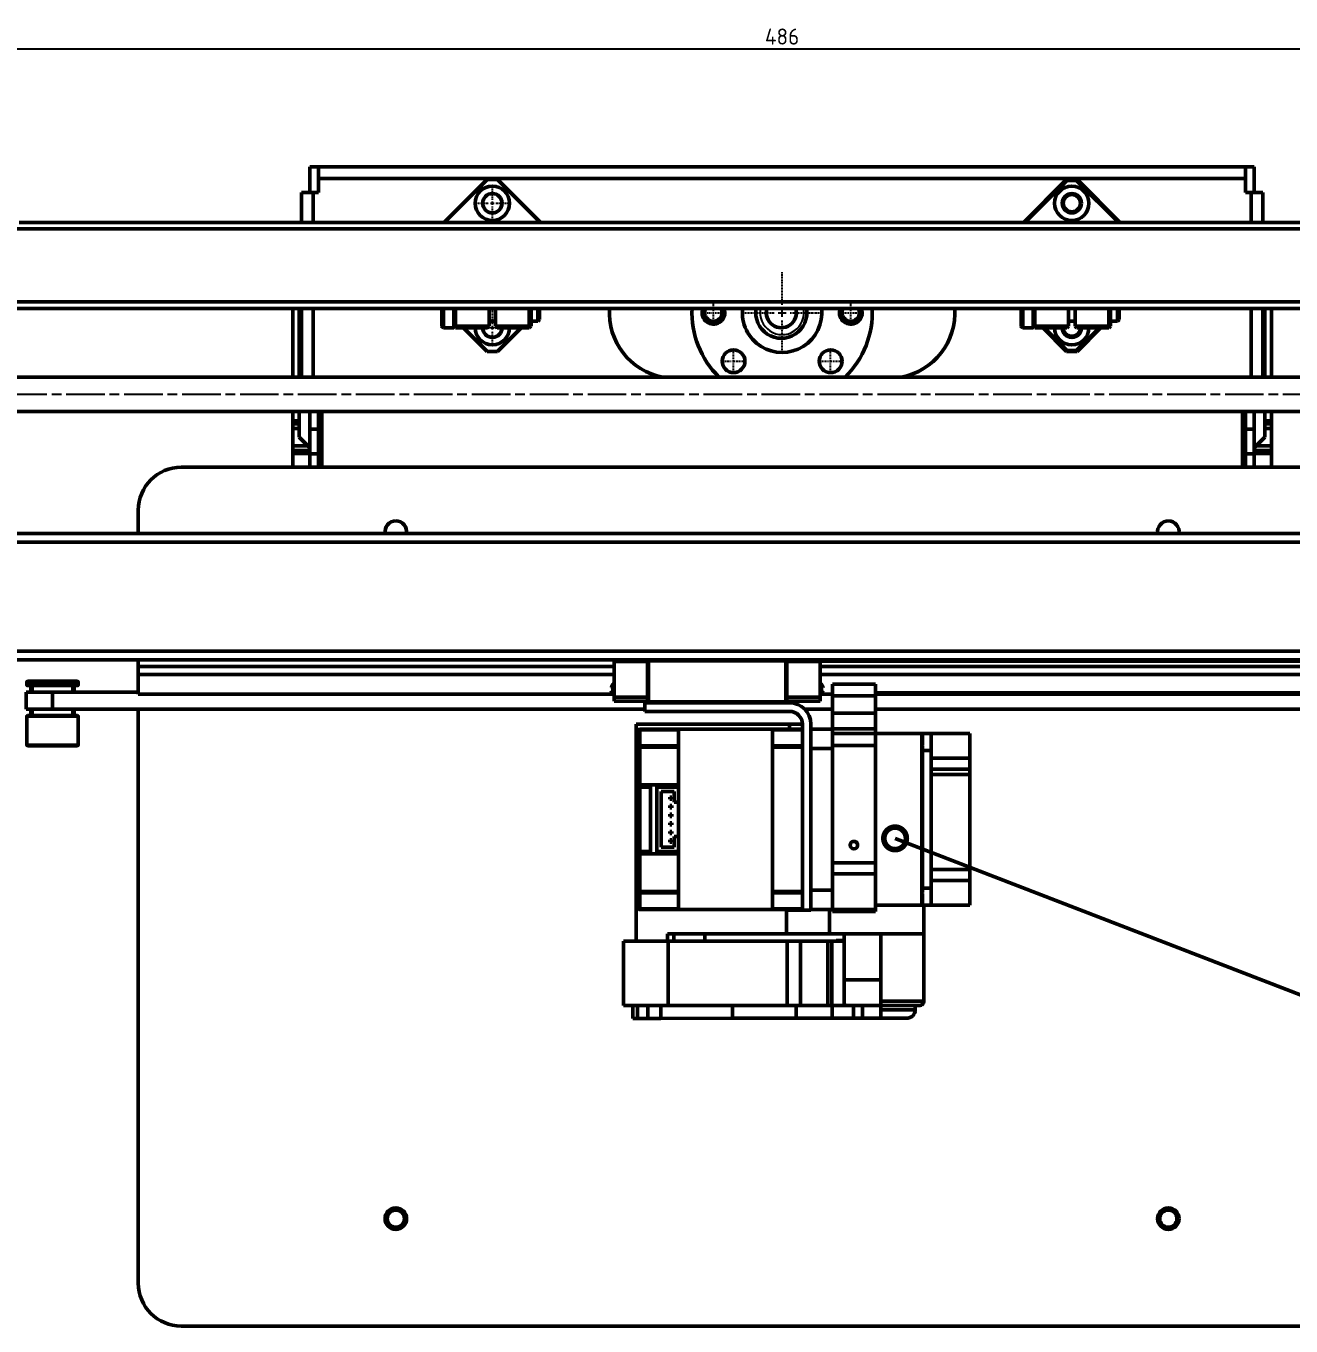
# Model space of a CAD drawing. Header units: millimetres. Extents: x -1615 to 4166, y 5 to 3174.
# Drawn here: x 243.6 to 440.1, y 1787.9 to 1989.8 of the extents above; entities that cross this region are included whole.
import ezdxf
from ezdxf import colors
from ezdxf.entities.mleader import LeaderData, LeaderLine
from ezdxf.math import Vec2, Vec3

# ---------------------------------------------------------------- set-up
doc = ezdxf.new("R2010")
doc.units = ezdxf.units.MM
doc.header["$LTSCALE"] = 0.25
doc.header["$PDSIZE"] = -1
for name, pattern in [('ACAD_ISO08W100', [36, 24, -3, 6, -3]), ('AM_ISO08W050', [18, 12, -1.5, 3, -1.5]), ('CENTER2', [1.125, 0.75, -0.125, 0.125, -0.125])]:
    doc.linetypes.add(name, pattern=pattern)
doc.layers.get('0').update_dxf_attribs({"lineweight": 50})
for name, color, linetype, lineweight in [('AM_7', 4, 'AM_ISO08W050', 25), ('duong tam', 2, 'ACAD_ISO08W100', 25), ('kich thuoc', 1, 'Continuous', 25), ('Net dam', 7, 'Continuous', 50), ('net manh', 3, 'Continuous', 25)]:
    doc.layers.add(name, color=color, linetype=linetype, lineweight=lineweight)
doc.styles.get("Standard").update_dxf_attribs({"font": ''})
doc.styles.add('tieng viet', font='')
doc.styles.get('Standard').set_extended_font_data('TCVN 7284')
doc.styles.get('tieng viet').set_extended_font_data('TCVN 7284')
doc.dimstyles.new('Ratio 1.5', dxfattribs={"dimtxt": 2.5, "dimasz": 2.5, "dimexe": 2, "dimexo": 0, "dimtad": 1, "dimtoh": 1, "dimdec": 1, "dimlfac": 1.5, "dimzin": 9, "dimtxsty": 'Standard', "dimcen": 2.5, "dimazin": 0, "dimtfac": 1, "dimtdec": 1, "dimtmove": 0, "dimatfit": 3, "dimfxl": 1, "dimtzin": 1, "dimarcsym": 0})

# ---------------------------------------------------------------- blocks, each defined once
blk = doc.blocks.new('_DotSmall')
at = {"color": 0, "linetype": 'ByBlock', "const_width": 0.5}
blk.add_lwpolyline([(-0.0625, 0, 1), (0.0625, 0, 1)], format="xyb", close=True, dxfattribs=at)
blk = doc.blocks.new('*D1165')
at = {"layer": 'Defpoints', "color": 0, "transparency": 16777216}
for p in [(523.06, 1986.23), (199.06, 1942.39), (523.06, 1942.39)]:
    blk.add_point(p, dxfattribs=at)
at = {"layer": 'kich thuoc', "color": 0, "lineweight": -2, "transparency": 16777216}
for p, q in [((199.06, 1942.39), (199.06, 1988.23)), ((523.06, 1942.39), (523.06, 1988.23)), ((201.56, 1986.23), (520.56, 1986.23))]:
    blk.add_line(p, q, dxfattribs=at)
at = {"layer": 'kich thuoc', "color": 0, "transparency": 16777216}
for points in [[(201.56, 1986.65), (201.56, 1985.82), (199.06, 1986.23)], [(520.56, 1986.65), (520.56, 1985.82), (523.06, 1986.23)]]:
    blk.add_solid(points, dxfattribs=at)
at = {"layer": 'kich thuoc', "color": 0, "transparency": 16777216, "insert": (361.06, 1988.11), "char_height": 2.5, "attachment_point": 5}
blk.add_mtext('486', dxfattribs=at)
blk = doc.blocks.new('*U1215')
at = {"layer": 'AM_7', "color": 0, "linetype": 'CENTER2', "transparency": 16777216}
for p, q in [((0, 1.23), (0, 6.29)), ((-6.29, 0), (-1.23, 0)), ((1.23, 0), (6.29, 0)), ((0, -6.29), (0, -1.23))]:
    blk.add_line(p, q, dxfattribs=at)
at = {"layer": 'AM_7', "color": 0, "linetype": 'Continuous', "transparency": 16777216}
for p, q in [((-0.62, 0), (0.62, 0)), ((0, -0.62), (0, 0.62))]:
    blk.add_line(p, q, dxfattribs=at)
blk = doc.blocks.new('*U1216')
at = {"layer": 'AM_7', "color": 0, "linetype": 'CENTER2', "transparency": 16777216}
for p, q in [((-1.89, 0), (-0.35, 0)), ((0, 0.35), (0, 1.89)), ((0.35, 0), (1.89, 0)), ((0, -1.89), (0, -0.35))]:
    blk.add_line(p, q, dxfattribs=at)
at = {"layer": 'AM_7', "color": 0, "linetype": 'Continuous', "transparency": 16777216}
for p, q in [((-0.18, 0), (0.18, 0)), ((0, -0.18), (0, 0.18))]:
    blk.add_line(p, q, dxfattribs=at)
blk = doc.blocks.new('*U1217')
at = {"layer": 'AM_7', "color": 0, "linetype": 'CENTER2', "transparency": 16777216}
for p, q in [((-1.89, 0), (-0.35, 0)), ((0, 0.35), (0, 1.89)), ((0.35, 0), (1.89, 0)), ((0, -1.89), (0, -0.35))]:
    blk.add_line(p, q, dxfattribs=at)
at = {"layer": 'AM_7', "color": 0, "linetype": 'Continuous', "transparency": 16777216}
for p, q in [((-0.18, 0), (0.18, 0)), ((0, -0.18), (0, 0.18))]:
    blk.add_line(p, q, dxfattribs=at)
blk = doc.blocks.new('*U1218')
at = {"layer": 'AM_7', "color": 0, "linetype": 'CENTER2', "transparency": 16777216}
for p, q in [((0, 0.53), (0, 2.79)), ((-2.79, 0), (-0.53, 0)), ((0.53, 0), (2.79, 0)), ((0, -2.79), (0, -0.53))]:
    blk.add_line(p, q, dxfattribs=at)
at = {"layer": 'AM_7', "color": 0, "linetype": 'Continuous', "transparency": 16777216}
for p, q in [((-0.27, 0), (0.27, 0)), ((0, -0.27), (0, 0.27))]:
    blk.add_line(p, q, dxfattribs=at)
blk = doc.blocks.new('*U1219')
at = {"layer": 'AM_7', "color": 0, "linetype": 'CENTER2', "transparency": 16777216}
for p, q in [((0, 0.53), (0, 2.79)), ((-2.79, 0), (-0.53, 0)), ((0.53, 0), (2.79, 0)), ((0, -2.79), (0, -0.53))]:
    blk.add_line(p, q, dxfattribs=at)
at = {"layer": 'AM_7', "color": 0, "linetype": 'Continuous', "transparency": 16777216}
for p, q in [((-0.27, 0), (0.27, 0)), ((0, -0.27), (0, 0.27))]:
    blk.add_line(p, q, dxfattribs=at)
blk = doc.blocks.new('*U1228')
at = {"layer": 'AM_7', "color": 0, "linetype": 'CENTER2', "transparency": 16777216}
for p, q in [((-1.45, 0), (-0.27, 0)), ((0, 0.27), (0, 1.45)), ((0.27, 0), (1.45, 0)), ((0, -1.45), (0, -0.27))]:
    blk.add_line(p, q, dxfattribs=at)
at = {"layer": 'AM_7', "color": 0, "linetype": 'Continuous', "transparency": 16777216}
for p, q in [((-0.13, 0), (0.13, 0)), ((0, -0.13), (0, 0.13))]:
    blk.add_line(p, q, dxfattribs=at)
blk = doc.blocks.new('*U1229')
at = {"layer": 'AM_7', "color": 0, "linetype": 'CENTER2', "transparency": 16777216}
for p, q in [((-1.45, 0), (-0.27, 0)), ((0, 0.27), (0, 1.45)), ((0.27, 0), (1.45, 0)), ((0, -1.45), (0, -0.27))]:
    blk.add_line(p, q, dxfattribs=at)
at = {"layer": 'AM_7', "color": 0, "linetype": 'Continuous', "transparency": 16777216}
for p, q in [((-0.13, 0), (0.13, 0)), ((0, -0.13), (0, 0.13))]:
    blk.add_line(p, q, dxfattribs=at)

msp = doc.modelspace()

# ---------------------------------------------------------------- linework, layer by layer
msp.add_arc((360.938, 1945.234), 3.969, 170.33027, 9.66973)
at = {"layer": 'duong tam'}
msp.add_line((195.858, 1932.568), (526.358, 1932.568), dxfattribs=at)
at = {"layer": 'Net dam'}
for p, q in [((287.725, 1963.901), (287.725, 1967.901)), ((287.725, 1967.901), (289.058, 1967.901)), ((289.058, 1966.077), (289.058, 1967.901)), ((433.058, 1967.901), (289.058, 1967.901)), ((289.058, 1963.901), (289.058, 1966.077)), ((433.058, 1966.077), (289.058, 1966.077)), ((434.391, 1967.901), (433.058, 1967.901)), ((433.058, 1967.901), (433.058, 1966.077)), ((433.058, 1966.077), (433.058, 1963.901)), ((434.391, 1967.901), (434.391, 1963.901)), ((308.583, 1959.234), (315.249, 1965.901)), ((315.249, 1965.901), (316.867, 1965.901)), ((316.867, 1965.901), (323.534, 1959.234)), ((398.583, 1959.234), (405.249, 1965.901)), ((405.305, 1965.768), (398.771, 1959.234)), ((405.249, 1965.901), (405.305, 1965.768)), ((405.249, 1965.901), (406.867, 1965.901)), ((406.812, 1965.768), (405.305, 1965.768)), ((406.812, 1965.768), (406.867, 1965.901)), ((413.345, 1959.234), (406.812, 1965.768)), ((406.867, 1965.901), (413.534, 1959.234)), ((286.391, 1963.901), (286.391, 1959.234)), ((286.391, 1963.901), (288.216, 1963.901)), ((288.216, 1963.901), (289.058, 1963.901)), ((288.216, 1963.901), (288.216, 1959.234)), ((433.058, 1963.901), (433.9, 1963.901)), ((433.9, 1963.901), (435.725, 1963.901)), ((433.9, 1959.234), (433.9, 1963.901)), ((435.725, 1959.234), (435.725, 1963.901)), ((209.058, 1958.234), (513.058, 1958.234)), ((242.561, 1959.234), (479.555, 1959.234)), ((223.211, 1946.901), (513.058, 1946.901)), ((225.233, 1945.901), (499.725, 1945.901)), ((285.058, 1935.234), (285.058, 1945.901)), ((286.058, 1935.234), (286.058, 1945.901)), ((286.391, 1945.901), (286.391, 1935.234)), ((288.216, 1945.901), (288.216, 1935.234)), ((308.191, 1943.168), (308.191, 1945.901)), ((308.458, 1945.901), (308.458, 1942.901)), ((310.058, 1945.388), (310.058, 1945.901)), ((310.325, 1945.901), (310.325, 1945.234)), ((315.558, 1943.168), (315.558, 1945.901)), ((316.558, 1945.901), (316.558, 1943.168)), ((321.791, 1943.168), (321.791, 1945.901)), ((322.058, 1945.901), (322.058, 1943.168)), ((323.131, 1943.901), (323.131, 1945.901)), ((323.534, 1945.901), (323.391, 1945.759)), ((323.391, 1945.901), (323.391, 1944.161)), ((398.191, 1943.168), (398.191, 1945.901)), ((398.458, 1945.901), (398.458, 1942.901)), ((400.058, 1945.388), (400.058, 1945.901)), ((400.325, 1945.901), (400.325, 1945.234)), ((405.558, 1943.168), (405.558, 1945.901)), ((406.558, 1945.901), (406.558, 1943.168)), ((411.791, 1943.168), (411.791, 1945.901)), ((412.058, 1945.901), (412.058, 1943.168)), ((413.131, 1943.901), (413.131, 1945.901)), ((413.534, 1945.901), (413.391, 1945.759)), ((413.391, 1945.901), (413.391, 1944.161)), ((433.9, 1935.234), (433.9, 1945.901)), ((435.725, 1935.234), (435.725, 1945.901)), ((436.058, 1945.901), (436.058, 1935.234)), ((437.058, 1935.234), (437.058, 1945.901)), ((310.058, 1945.388), (310.058, 1945.081)), ((310.058, 1943.168), (310.058, 1945.081)), ((310.325, 1945.234), (310.325, 1943.168)), ((315.558, 1943.901), (316.558, 1943.901)), ((322.058, 1943.901), (323.131, 1943.901)), ((323.131, 1943.901), (323.391, 1944.161)), ((400.058, 1945.388), (400.058, 1945.081)), ((400.058, 1943.168), (400.058, 1945.081)), ((400.325, 1945.234), (400.325, 1943.168)), ((405.558, 1943.901), (406.558, 1943.901)), ((412.058, 1943.901), (413.131, 1943.901)), ((413.131, 1943.901), (413.391, 1944.161)), ((308.458, 1942.901), (310.058, 1942.901)), ((310.058, 1943.168), (310.058, 1942.901)), ((310.058, 1943.168), (310.325, 1942.901)), ((310.325, 1943.168), (315.558, 1943.168)), ((310.325, 1942.901), (310.325, 1943.168)), ((315.291, 1942.901), (310.325, 1942.901)), ((315.249, 1939.234), (311.583, 1942.901)), ((315.291, 1942.901), (315.558, 1943.168)), ((316.558, 1943.168), (321.791, 1943.168)), ((316.558, 1943.168), (316.825, 1942.901)), ((321.791, 1942.901), (316.825, 1942.901)), ((320.534, 1942.901), (316.867, 1939.234)), ((321.791, 1943.168), (321.791, 1942.901)), ((321.791, 1943.168), (322.058, 1943.168)), ((321.791, 1942.901), (322.058, 1943.168)), ((398.458, 1942.901), (400.058, 1942.901)), ((400.058, 1943.168), (400.058, 1942.901)), ((400.058, 1943.168), (400.325, 1942.901)), ((400.325, 1943.168), (405.558, 1943.168)), ((400.325, 1942.901), (400.325, 1943.168)), ((405.291, 1942.901), (400.325, 1942.901)), ((405.249, 1939.234), (401.583, 1942.901)), ((401.771, 1942.901), (405.305, 1939.368)), ((405.291, 1942.901), (405.558, 1943.168)), ((406.558, 1943.168), (411.791, 1943.168)), ((406.558, 1943.168), (406.825, 1942.901)), ((406.812, 1939.368), (410.345, 1942.901)), ((411.791, 1942.901), (406.825, 1942.901)), ((410.534, 1942.901), (406.867, 1939.234)), ((411.791, 1943.168), (412.058, 1943.168)), ((411.791, 1942.901), (412.058, 1943.168)), ((411.791, 1943.168), (411.791, 1942.901)), ((316.867, 1939.234), (315.249, 1939.234)), ((405.249, 1939.234), (405.305, 1939.368)), ((406.867, 1939.234), (405.249, 1939.234)), ((405.305, 1939.368), (406.812, 1939.368)), ((406.812, 1939.368), (406.867, 1939.234)), ((481.058, 1935.234), (230.478, 1935.234)), ((230.224, 1929.901), (481.058, 1929.901)), ((285.058, 1921.234), (285.058, 1929.901)), ((286.058, 1925.901), (286.058, 1929.901)), ((287.725, 1927.167), (287.725, 1929.901)), ((289.058, 1927.167), (289.058, 1929.901)), ((289.549, 1921.234), (289.549, 1929.901)), ((432.567, 1929.901), (432.567, 1921.234)), ((433.058, 1929.901), (433.058, 1927.167)), ((434.391, 1927.167), (434.391, 1929.901)), ((436.058, 1929.901), (436.058, 1925.901)), ((437.058, 1921.234), (437.058, 1929.901)), ((285.058, 1928.434), (286.058, 1928.434)), ((285.058, 1928.301), (286.058, 1928.301)), ((285.058, 1928.101), (286.058, 1928.101)), ((285.058, 1927.968), (286.058, 1927.968)), ((436.058, 1928.434), (437.058, 1928.434)), ((436.058, 1928.301), (437.058, 1928.301)), ((436.058, 1928.168), (437.058, 1928.168)), ((436.058, 1928.101), (437.058, 1928.101)), ((436.058, 1927.968), (437.058, 1927.968)), ((285.058, 1927.242), (286.058, 1927.242)), ((286.058, 1925.901), (287.725, 1924.234)), ((287.725, 1927.167), (289.058, 1927.167)), ((287.725, 1923.302), (287.725, 1927.167)), ((289.058, 1923.302), (289.058, 1927.167)), ((433.058, 1927.167), (434.391, 1927.167)), ((433.058, 1927.167), (433.058, 1923.302)), ((434.391, 1923.302), (434.391, 1927.167)), ((434.391, 1924.234), (436.058, 1925.901)), ((436.058, 1927.242), (437.058, 1927.242)), ((285.058, 1924.561), (287.399, 1924.561)), ((285.058, 1923.835), (287.725, 1923.835)), ((285.058, 1923.701), (287.725, 1923.701)), ((434.391, 1923.835), (437.058, 1923.835)), ((434.391, 1923.701), (437.058, 1923.701)), ((434.391, 1923.634), (437.058, 1923.634)), ((434.717, 1924.561), (437.058, 1924.561)), ((285.058, 1923.501), (287.725, 1923.501)), ((285.058, 1923.368), (287.725, 1923.368)), ((287.725, 1923.302), (289.058, 1923.302)), ((287.725, 1923.302), (287.725, 1921.234)), ((289.058, 1923.302), (289.058, 1921.234)), ((433.058, 1923.302), (434.391, 1923.302)), ((433.058, 1921.234), (433.058, 1923.302)), ((434.391, 1923.501), (437.058, 1923.501)), ((434.391, 1923.368), (437.058, 1923.368)), ((434.391, 1923.302), (434.391, 1921.234)), ((267.725, 1921.234), (454.391, 1921.234)), ((261.058, 1910.934), (261.058, 1914.568)), ((228.122, 1910.934), (494.058, 1910.934)), ((228.122, 1909.601), (494.058, 1909.601)), ((227.725, 1892.67), (494.391, 1892.67)), ((227.725, 1891.336), (334.971, 1891.336)), ((261.058, 1891.136), (261.058, 1891.336)), ((334.971, 1891.336), (340.171, 1891.336)), ((334.971, 1891.07), (334.971, 1891.336)), ((340.304, 1891.336), (340.171, 1891.203)), ((340.171, 1891.336), (340.171, 1891.203)), ((340.171, 1891.336), (340.304, 1891.336)), ((340.304, 1891.203), (340.304, 1891.336)), ((340.304, 1891.336), (361.637, 1891.336)), ((361.637, 1891.336), (361.637, 1891.203)), ((361.771, 1891.203), (361.637, 1891.336)), ((361.637, 1891.336), (361.771, 1891.336)), ((361.771, 1891.203), (361.771, 1891.336)), ((361.771, 1891.336), (366.971, 1891.336)), ((366.971, 1891.336), (366.971, 1891.07)), ((366.971, 1891.336), (494.391, 1891.336)), ((261.058, 1890.304), (261.058, 1891.136)), ((261.058, 1890.304), (334.971, 1890.304)), ((261.058, 1889.868), (261.058, 1890.304)), ((261.058, 1889.471), (261.058, 1889.868)), ((261.058, 1889.036), (261.058, 1889.471)), ((334.971, 1891.07), (334.971, 1885.557)), ((340.171, 1891.07), (334.971, 1891.07)), ((340.304, 1891.203), (340.171, 1891.203)), ((340.171, 1891.203), (340.171, 1891.07)), ((340.171, 1885.557), (340.171, 1891.07)), ((361.637, 1891.203), (340.304, 1891.203)), ((340.304, 1884.803), (340.304, 1891.203)), ((361.637, 1891.203), (361.637, 1884.803)), ((361.771, 1891.203), (361.637, 1891.203)), ((361.771, 1891.07), (361.771, 1891.203)), ((366.971, 1891.07), (361.771, 1891.07)), ((361.771, 1891.07), (361.771, 1885.557)), ((461.058, 1891.136), (366.971, 1891.136)), ((366.971, 1885.557), (366.971, 1891.07)), ((366.971, 1890.304), (461.058, 1890.304)), ((243.725, 1887.903), (243.725, 1887.436)), ((251.402, 1887.903), (243.725, 1887.903)), ((243.725, 1887.436), (251.402, 1887.436)), ((243.825, 1888.003), (251.31, 1888.003)), ((251.31, 1887.336), (243.825, 1887.336)), ((244.359, 1887.336), (244.359, 1886.336)), ((244.36, 1887.336), (244.36, 1886.336)), ((244.558, 1887.336), (244.558, 1886.336)), ((250.87, 1887.336), (250.87, 1886.336)), ((251.091, 1886.336), (251.091, 1887.336)), ((251.31, 1888.003), (251.625, 1888.003)), ((251.625, 1887.336), (251.31, 1887.336)), ((251.725, 1887.903), (251.402, 1887.903)), ((251.402, 1887.436), (251.725, 1887.436)), ((251.725, 1887.436), (251.725, 1887.903)), ((261.058, 1886.203), (261.058, 1889.036)), ((261.058, 1889.036), (334.971, 1889.036)), ((334.736, 1887.52), (334.762, 1887.52)), ((366.971, 1889.036), (461.058, 1889.036)), ((367.18, 1887.52), (367.205, 1887.52)), ((375.543, 1887.57), (368.876, 1887.57)), ((368.876, 1887.57), (368.876, 1885.73)), ((375.543, 1885.73), (375.543, 1887.57)), ((243.663, 1886.336), (243.663, 1883.67)), ((243.663, 1886.336), (247.725, 1886.336)), ((247.725, 1886.336), (247.725, 1883.67)), ((247.725, 1886.336), (261.058, 1886.336)), ((261.058, 1886.003), (261.058, 1886.203)), ((334.816, 1886.003), (261.058, 1886.003)), ((334.509, 1887.006), (334.762, 1887.006)), ((334.762, 1886.6), (334.509, 1886.6)), ((334.762, 1886.086), (334.736, 1886.086)), ((334.971, 1885.557), (340.171, 1885.557)), ((334.971, 1885.557), (334.971, 1884.936)), ((340.171, 1885.423), (340.171, 1885.557)), ((340.171, 1885.423), (340.171, 1884.803)), ((361.771, 1885.557), (366.971, 1885.557)), ((361.771, 1885.557), (361.771, 1885.423)), ((361.771, 1884.803), (361.771, 1885.423)), ((366.971, 1884.936), (366.971, 1885.557)), ((368.876, 1886.003), (367.126, 1886.003)), ((367.18, 1887.006), (367.433, 1887.006)), ((367.433, 1886.6), (367.18, 1886.6)), ((367.205, 1886.086), (367.18, 1886.086)), ((368.876, 1885.73), (368.876, 1883.068)), ((368.876, 1885.73), (375.543, 1885.73)), ((375.543, 1886.203), (461.058, 1886.203)), ((461.058, 1886.003), (375.543, 1886.003)), ((375.543, 1885.73), (375.543, 1883.068)), ((243.663, 1883.67), (247.725, 1883.67)), ((244.359, 1883.67), (244.359, 1882.67)), ((244.558, 1883.67), (244.558, 1882.67)), ((247.725, 1883.67), (339.732, 1883.67)), ((250.87, 1883.67), (250.87, 1882.67)), ((251.091, 1882.67), (251.091, 1883.67)), ((261.058, 1794.568), (261.058, 1883.67)), ((340.171, 1884.936), (334.971, 1884.936)), ((339.732, 1883.336), (339.732, 1884.67)), ((339.732, 1884.67), (362.21, 1884.67)), ((339.732, 1883.336), (362.21, 1883.336)), ((340.171, 1884.803), (340.237, 1884.736)), ((340.237, 1884.736), (340.304, 1884.803)), ((340.304, 1884.67), (340.237, 1884.736)), ((340.304, 1884.803), (361.637, 1884.803)), ((361.637, 1884.803), (361.704, 1884.736)), ((361.704, 1884.736), (361.637, 1884.67)), ((361.771, 1884.803), (361.704, 1884.736)), ((366.971, 1884.936), (361.771, 1884.936)), ((364.59, 1883.67), (368.876, 1883.67)), ((375.543, 1883.67), (477.058, 1883.67)), ((243.725, 1882.57), (243.725, 1878.103)), ((251.725, 1882.57), (243.725, 1882.57)), ((243.825, 1882.67), (251.625, 1882.67)), ((251.725, 1878.103), (251.725, 1882.57)), ((338.399, 1881.336), (338.399, 1847.672)), ((362.21, 1881.336), (338.399, 1881.336)), ((362.21, 1881.336), (364.159, 1881.336)), ((362.21, 1880.57), (362.21, 1881.336)), ((364.21, 1881.336), (364.21, 1852.47)), ((365.543, 1881.336), (365.543, 1852.47)), ((368.876, 1883.068), (368.876, 1880.633)), ((368.876, 1883.068), (375.543, 1883.068)), ((375.543, 1883.068), (375.543, 1880.633)), ((338.61, 1877.765), (338.61, 1880.236)), ((338.943, 1880.472), (338.943, 1880.57)), ((338.943, 1880.57), (344.943, 1880.57)), ((338.943, 1878.001), (338.943, 1880.472)), ((344.943, 1880.472), (338.943, 1880.472)), ((344.943, 1880.57), (344.943, 1852.57)), ((344.943, 1880.57), (359.543, 1880.57)), ((359.543, 1880.57), (364.21, 1880.57)), ((359.543, 1880.57), (359.543, 1852.57)), ((364.21, 1880.472), (359.543, 1880.472)), ((368.876, 1880.57), (365.543, 1880.57)), ((368.876, 1880.633), (368.876, 1880.57)), ((368.876, 1880.633), (375.543, 1880.633)), ((368.876, 1880.57), (368.876, 1877.57)), ((375.543, 1879.899), (368.876, 1879.899)), ((375.543, 1880.633), (375.543, 1879.903)), ((375.543, 1858.389), (375.543, 1879.903)), ((382.743, 1879.903), (375.543, 1879.903)), ((382.743, 1879.903), (382.743, 1853.236)), ((382.876, 1879.903), (382.743, 1879.903)), ((382.876, 1879.903), (384.205, 1879.903)), ((382.876, 1878.07), (382.876, 1879.903)), ((390.205, 1879.903), (384.205, 1879.903)), ((384.205, 1877.236), (384.205, 1879.903)), ((390.205, 1876.055), (390.205, 1879.903)), ((243.725, 1878.103), (251.725, 1878.103)), ((251.625, 1878.003), (243.825, 1878.003)), ((338.943, 1877.765), (338.61, 1877.765)), ((338.61, 1871.57), (338.61, 1877.765)), ((338.943, 1877.893), (338.943, 1878.001)), ((338.943, 1878.001), (344.943, 1878.001)), ((338.943, 1877.765), (338.943, 1877.893)), ((338.943, 1877.765), (344.943, 1877.765)), ((338.943, 1871.903), (338.943, 1877.765)), ((359.543, 1878.001), (364.21, 1878.001)), ((359.543, 1877.765), (364.21, 1877.765)), ((365.543, 1877.57), (368.876, 1877.57)), ((368.876, 1878.019), (375.543, 1878.019)), ((368.876, 1877.57), (368.876, 1857.431)), ((382.872, 1877.236), (382.872, 1877.958)), ((382.872, 1877.236), (384.205, 1877.236)), ((382.872, 1855.903), (382.872, 1877.236)), ((384.205, 1877.236), (384.205, 1876.903)), ((384.205, 1876.903), (384.205, 1856.236)), ((384.205, 1876.055), (390.205, 1876.055)), ((390.205, 1874.366), (390.205, 1876.055)), ((390.205, 1874.366), (384.205, 1874.366)), ((390.205, 1873.515), (384.205, 1873.515)), ((390.205, 1874.366), (390.205, 1873.515)), ((390.205, 1859.624), (390.205, 1873.515)), ((338.61, 1861.57), (338.61, 1871.57)), ((338.943, 1871.57), (338.61, 1871.57)), ((338.943, 1871.903), (338.943, 1871.57)), ((340.61, 1871.903), (338.943, 1871.903)), ((338.943, 1861.57), (338.943, 1871.57)), ((340.61, 1871.57), (338.943, 1871.57)), ((340.61, 1871.903), (341.61, 1871.903)), ((340.61, 1871.903), (340.61, 1861.236)), ((341.61, 1871.903), (341.61, 1871.57)), ((344.943, 1871.903), (341.61, 1871.903)), ((341.61, 1871.57), (341.61, 1861.57)), ((341.61, 1871.57), (344.943, 1871.57)), ((342.276, 1870.903), (344.276, 1870.903)), ((342.276, 1862.236), (342.276, 1870.903)), ((343.61, 1869.903), (343.61, 1870.036)), ((343.943, 1870.036), (343.61, 1870.036)), ((343.61, 1869.903), (343.943, 1869.903)), ((343.61, 1869.836), (343.61, 1869.903)), ((343.61, 1869.836), (343.943, 1869.836)), ((343.61, 1869.703), (343.61, 1869.836)), ((343.61, 1869.703), (343.943, 1869.703)), ((343.943, 1870.036), (343.943, 1869.903)), ((343.943, 1869.903), (343.943, 1869.836)), ((343.943, 1869.836), (343.943, 1869.703)), ((344.276, 1870.903), (344.276, 1869.236)), ((344.943, 1869.236), (344.276, 1869.236)), ((344.943, 1863.903), (344.943, 1869.236)), ((343.943, 1868.703), (343.61, 1868.703)), ((343.61, 1868.57), (343.61, 1868.703)), ((343.61, 1868.57), (343.943, 1868.57)), ((343.61, 1868.503), (343.61, 1868.57)), ((343.61, 1868.503), (343.943, 1868.503)), ((343.61, 1868.37), (343.61, 1868.503)), ((343.61, 1868.37), (343.943, 1868.37)), ((343.943, 1867.37), (343.61, 1867.37)), ((343.61, 1867.236), (343.61, 1867.37)), ((343.61, 1867.17), (343.61, 1867.236)), ((343.61, 1867.236), (343.943, 1867.236)), ((343.61, 1867.17), (343.943, 1867.17)), ((343.61, 1867.036), (343.61, 1867.17)), ((343.943, 1868.703), (343.943, 1868.57)), ((343.943, 1868.57), (343.943, 1868.503)), ((343.943, 1868.503), (343.943, 1868.37)), ((343.943, 1867.37), (343.943, 1867.236)), ((343.943, 1867.236), (343.943, 1867.17)), ((343.943, 1867.17), (343.943, 1867.036)), ((343.61, 1867.036), (343.943, 1867.036)), ((343.943, 1866.036), (343.61, 1866.036)), ((343.61, 1865.903), (343.61, 1866.036)), ((343.61, 1865.903), (343.943, 1865.903)), ((343.61, 1865.903), (343.61, 1865.836)), ((343.943, 1865.836), (343.61, 1865.836)), ((343.61, 1865.836), (343.61, 1865.703)), ((343.943, 1865.703), (343.61, 1865.703)), ((343.943, 1866.036), (343.943, 1865.903)), ((343.943, 1865.903), (343.943, 1865.836)), ((343.943, 1865.836), (343.943, 1865.703)), ((343.61, 1864.57), (343.61, 1864.703)), ((343.943, 1864.703), (343.61, 1864.703)), ((343.61, 1864.57), (343.943, 1864.57)), ((343.61, 1864.503), (343.61, 1864.57)), ((343.61, 1864.503), (343.943, 1864.503)), ((343.61, 1864.37), (343.61, 1864.503)), ((343.61, 1864.37), (343.943, 1864.37)), ((343.943, 1863.37), (343.61, 1863.37)), ((343.61, 1863.236), (343.61, 1863.37)), ((343.61, 1863.236), (343.61, 1863.17)), ((343.61, 1863.236), (343.943, 1863.236)), ((343.943, 1863.17), (343.61, 1863.17)), ((343.61, 1863.17), (343.61, 1863.036)), ((343.943, 1864.703), (343.943, 1864.57)), ((343.943, 1864.57), (343.943, 1864.503)), ((343.943, 1864.503), (343.943, 1864.37)), ((343.943, 1863.37), (343.943, 1863.236)), ((343.943, 1863.236), (343.943, 1863.17)), ((343.943, 1863.17), (343.943, 1863.036)), ((344.276, 1863.903), (344.276, 1862.236)), ((344.276, 1863.903), (344.943, 1863.903)), ((338.61, 1861.57), (338.943, 1861.57)), ((338.61, 1855.374), (338.61, 1861.57)), ((338.943, 1861.57), (340.61, 1861.57)), ((338.943, 1861.236), (338.943, 1861.57)), ((338.943, 1861.236), (340.61, 1861.236)), ((338.943, 1855.374), (338.943, 1861.236)), ((341.61, 1861.236), (340.61, 1861.236)), ((341.61, 1861.57), (341.61, 1861.236)), ((344.943, 1861.57), (341.61, 1861.57)), ((341.61, 1861.236), (344.943, 1861.236)), ((344.276, 1862.236), (342.276, 1862.236)), ((343.943, 1863.036), (343.61, 1863.036)), ((368.876, 1859.842), (375.543, 1859.842)), ((390.205, 1859.624), (390.205, 1858.774)), ((375.543, 1858.125), (368.876, 1858.125)), ((368.876, 1857.431), (368.876, 1854.754)), ((375.543, 1858.392), (375.543, 1858.125)), ((375.543, 1854.127), (375.543, 1858.125)), ((390.205, 1858.774), (384.205, 1858.774)), ((384.205, 1857.085), (390.205, 1857.085)), ((390.205, 1857.085), (390.205, 1858.774)), ((390.205, 1853.236), (390.205, 1857.085)), ((338.61, 1855.374), (338.943, 1855.374)), ((338.61, 1852.903), (338.61, 1855.374)), ((344.943, 1855.374), (338.943, 1855.374)), ((338.943, 1855.374), (338.943, 1855.247)), ((338.943, 1855.247), (338.943, 1855.139)), ((338.943, 1855.139), (344.943, 1855.139)), ((338.943, 1852.667), (338.943, 1855.139)), ((364.21, 1855.374), (359.543, 1855.374)), ((359.543, 1855.139), (364.21, 1855.139)), ((368.876, 1855.57), (365.543, 1855.57)), ((382.872, 1855.221), (382.872, 1855.903)), ((384.205, 1855.903), (382.872, 1855.903)), ((382.876, 1853.236), (382.876, 1855.069)), ((384.205, 1856.236), (384.205, 1855.903)), ((384.205, 1853.236), (384.205, 1855.903)), ((368.876, 1854.754), (368.876, 1852.57)), ((375.543, 1853.236), (375.543, 1854.128)), ((375.543, 1852.57), (375.543, 1853.254)), ((382.743, 1853.236), (375.543, 1853.236)), ((382.743, 1853.236), (382.876, 1853.236)), ((382.876, 1853.236), (384.205, 1853.236)), ((383.064, 1848.808), (383.064, 1853.236)), ((384.205, 1853.236), (390.205, 1853.236)), ((344.943, 1852.667), (338.943, 1852.667)), ((338.943, 1852.595), (338.943, 1852.667)), ((338.943, 1852.57), (338.943, 1852.595)), ((344.943, 1852.57), (338.943, 1852.57)), ((344.943, 1852.57), (359.543, 1852.57)), ((364.21, 1852.667), (359.543, 1852.667)), ((364.21, 1852.57), (359.543, 1852.57)), ((361.732, 1848.806), (361.732, 1852.47)), ((362.21, 1852.47), (361.732, 1852.47)), ((362.21, 1852.47), (362.21, 1852.57)), ((364.21, 1852.47), (362.21, 1852.47)), ((364.21, 1852.47), (365.543, 1852.47)), ((368.876, 1852.57), (365.543, 1852.57)), ((368.398, 1852.57), (368.398, 1848.807)), ((368.876, 1852.57), (375.543, 1852.57)), ((368.876, 1852.57), (368.876, 1852.236)), ((368.876, 1852.236), (375.543, 1852.236)), ((375.543, 1852.236), (375.543, 1852.57)), ((336.432, 1847.671), (336.433, 1837.671)), ((343.265, 1848.805), (343.265, 1847.672)), ((343.386, 1837.672), (343.385, 1847.672)), ((344.259, 1848.805), (344.259, 1847.672)), ((349.068, 1848.806), (370.697, 1848.807)), ((349.068, 1847.672), (349.068, 1848.806)), ((361.832, 1837.673), (361.831, 1847.673)), ((363.904, 1847.673), (363.904, 1837.673)), ((368.164, 1837.673), (368.164, 1847.673)), ((368.774, 1837.673), (368.774, 1847.674)), ((368.774, 1847.674), (370.698, 1847.674)), ((369.465, 1847.674), (369.465, 1847.74)), ((369.465, 1847.74), (370.697, 1847.74)), ((370.697, 1848.807), (376.398, 1848.807)), ((370.698, 1847.674), (370.697, 1848.807)), ((370.698, 1847.674), (370.698, 1846.607)), ((376.398, 1848.807), (376.398, 1841.674)), ((383.065, 1838.341), (383.064, 1848.808)), ((370.698, 1841.674), (370.698, 1846.607)), ((370.698, 1846.607), (370.698, 1846.607)), ((370.698, 1841.674), (370.698, 1838.007)), ((376.399, 1837.674), (376.398, 1841.674)), ((337.898, 1837.672), (337.898, 1835.672)), ((338.577, 1835.672), (338.577, 1837.672)), ((340.225, 1835.672), (340.225, 1837.672)), ((342.245, 1837.672), (342.245, 1835.672)), ((353.365, 1835.673), (353.365, 1837.672)), ((363.231, 1837.673), (363.232, 1835.673)), ((368.831, 1835.673), (368.831, 1837.673)), ((370.698, 1837.674), (370.698, 1838.479)), ((370.698, 1838.35), (370.698, 1837.674)), ((372.164, 1837.674), (372.164, 1835.674)), ((372.935, 1837.674), (372.164, 1837.674)), ((373.548, 1835.674), (373.548, 1837.674)), ((376.399, 1837.674), (376.399, 1835.674)), ((381.732, 1837.008), (381.732, 1837.674)), ((338.577, 1835.672), (340.225, 1835.672)), ((342.245, 1835.672), (353.365, 1835.673)), ((372.164, 1835.674), (373.548, 1835.674)), ((454.391, 1787.901), (267.725, 1787.901))]:
    msp.add_line(p, q, dxfattribs=at)
at = {"layer": 'Net dam', "flags": 128}
for points in [[(352.158, 1945.234), (352.039, 1945.873), (352.027, 1945.901)], [(373.491, 1945.234), (373.372, 1945.873), (373.361, 1945.901)], [(336.432, 1847.671), (336.488, 1847.671), (336.784, 1847.672), (337.33, 1847.672), (338.117, 1847.672), (339.133, 1847.672), (340.363, 1847.672), (341.788, 1847.672), (343.385, 1847.672)], [(343.265, 1848.805), (343.283, 1848.805), (343.336, 1848.805), (343.424, 1848.805), (343.542, 1848.805), (343.69, 1848.805), (343.861, 1848.805), (344.053, 1848.805), (344.259, 1848.805)], [(343.385, 1847.672), (345.046, 1847.672), (346.821, 1847.672), (348.684, 1847.672), (350.607, 1847.672), (352.563, 1847.673), (354.523, 1847.673), (356.458, 1847.673), (358.339, 1847.673), (360.139, 1847.673), (361.831, 1847.673)], [(349.068, 1848.806), (348.648, 1848.806), (348.074, 1848.805), (347.39, 1848.805), (346.65, 1848.805), (345.911, 1848.805), (345.233, 1848.805), (344.667, 1848.805), (344.259, 1848.805)], [(361.831, 1847.673), (362.141, 1847.673), (362.481, 1847.673), (362.826, 1847.673), (363.155, 1847.673), (363.444, 1847.673), (363.675, 1847.673), (363.832, 1847.673), (363.904, 1847.673)], [(363.904, 1847.673), (364.088, 1847.673), (364.504, 1847.673), (365.101, 1847.673), (365.81, 1847.673), (366.544, 1847.673), (367.218, 1847.673), (367.75, 1847.673), (368.077, 1847.673), (368.164, 1847.673)], [(368.164, 1847.673), (368.361, 1847.674), (368.615, 1847.674), (368.75, 1847.674), (368.774, 1847.674)], [(376.398, 1848.807), (377.698, 1848.807), (378.949, 1848.807), (380.102, 1848.808), (381.112, 1848.808), (381.941, 1848.808), (382.557, 1848.808), (382.936, 1848.808), (383.064, 1848.808)], [(376.398, 1841.674), (376.259, 1841.674), (375.854, 1841.674), (375.223, 1841.674), (374.429, 1841.674), (373.548, 1841.674), (372.667, 1841.674), (371.873, 1841.674), (371.242, 1841.674), (370.837, 1841.674), (370.698, 1841.674)], [(336.433, 1837.671), (336.489, 1837.671), (336.785, 1837.671), (337.331, 1837.671), (338.118, 1837.672), (339.134, 1837.672), (340.363, 1837.672), (341.788, 1837.672), (343.386, 1837.672)], [(343.386, 1837.672), (345.046, 1837.672), (346.821, 1837.672), (348.684, 1837.672), (350.608, 1837.672), (352.564, 1837.672), (354.524, 1837.673), (356.459, 1837.673), (358.34, 1837.673), (360.14, 1837.673), (361.832, 1837.673)], [(363.231, 1837.673), (363.155, 1837.673), (362.827, 1837.673), (362.481, 1837.673), (362.142, 1837.673), (361.832, 1837.673)], [(368.831, 1837.673), (368.694, 1837.673), (368.296, 1837.673), (367.677, 1837.673), (366.896, 1837.673), (366.031, 1837.673), (365.166, 1837.673), (364.386, 1837.673), (363.766, 1837.673), (363.368, 1837.673), (363.231, 1837.673)], [(368.831, 1837.673), (368.895, 1837.673), (369.085, 1837.673), (369.393, 1837.674), (369.807, 1837.674), (370.312, 1837.674), (370.889, 1837.674), (371.514, 1837.674), (372.164, 1837.674)], [(376.399, 1837.674), (376.276, 1837.674), (375.917, 1837.674), (375.355, 1837.674), (374.636, 1837.674), (373.824, 1837.674), (372.988, 1837.674), (372.935, 1837.674)], [(376.398, 1838.341), (377.699, 1838.341), (378.95, 1838.341), (380.102, 1838.341), (381.112, 1838.341), (381.942, 1838.341), (382.558, 1838.341), (382.937, 1838.341), (383.065, 1838.341)], [(382.398, 1837.674), (382.283, 1837.674), (381.942, 1837.674), (381.387, 1837.674), (380.641, 1837.674), (379.732, 1837.674), (378.695, 1837.674), (377.569, 1837.674), (376.399, 1837.674)], [(376.399, 1837.007), (377.439, 1837.007), (378.44, 1837.007), (379.362, 1837.007), (380.17, 1837.008), (380.833, 1837.008), (381.326, 1837.008), (381.629, 1837.008), (381.732, 1837.008)], [(337.898, 1835.672), (337.926, 1835.672), (338.149, 1835.672), (338.577, 1835.672)], [(342.245, 1835.672), (341.959, 1835.672), (341.676, 1835.672), (341.4, 1835.672), (341.134, 1835.672), (340.88, 1835.672), (340.643, 1835.672), (340.423, 1835.672), (340.225, 1835.672)], [(363.232, 1835.673), (362.647, 1835.673), (361.752, 1835.673), (360.667, 1835.673), (359.416, 1835.673), (358.028, 1835.673), (356.533, 1835.673), (354.967, 1835.673), (353.365, 1835.673)], [(363.232, 1835.673), (363.369, 1835.673), (363.766, 1835.673), (364.386, 1835.673), (365.166, 1835.673), (366.031, 1835.673), (366.896, 1835.673), (367.677, 1835.673), (368.296, 1835.673), (368.694, 1835.673), (368.831, 1835.673)], [(372.164, 1835.674), (371.514, 1835.674), (370.889, 1835.674), (370.312, 1835.674), (369.807, 1835.674), (369.393, 1835.674), (369.085, 1835.674), (368.895, 1835.673), (368.831, 1835.673)], [(376.399, 1835.674), (376.344, 1835.674), (376.182, 1835.674), (375.918, 1835.674), (375.564, 1835.674), (375.132, 1835.674), (374.639, 1835.674), (374.104, 1835.674), (373.548, 1835.674)], [(380.399, 1835.674), (380.322, 1835.674), (380.094, 1835.674), (379.724, 1835.674), (379.227, 1835.674), (378.621, 1835.674), (377.929, 1835.674), (377.179, 1835.674), (376.399, 1835.674)]]:
    msp.add_lwpolyline(points, dxfattribs=at)
at = {"layer": 'Net dam'}
for centre, radius in [((316.058, 1962.234), 2.667), ((406.058, 1962.234), 2.667), ((316.058, 1962.234), 1.5), ((406.058, 1962.234), 1.5), ((406.058, 1962.234), 1.333), ((353.516, 1937.692), 1.767), ((368.601, 1937.692), 1.767), ((372.21, 1862.57), 0.583), ((301.058, 1804.568), 1.667), ((301.058, 1804.568), 1.333), ((421.058, 1804.568), 1.667), ((421.058, 1804.568), 1.333)]:
    msp.add_circle(centre, radius, dxfattribs=at)
for centre, radius, start, end in [((344.391, 1945.234), 10.167, 176.2402, 259.61114), ((361.058, 1945.234), 14, 177.2706, 225.58469), ((350.391, 1945.234), 1.767, 157.82984, 0), ((350.391, 1945.234), 1.333, 150, 30), ((361.058, 1945.234), 6.167, 173.79373, 6.20627), ((360.938, 1945.234), 2.333, 163.39893, 16.60107), ((371.725, 1945.234), 1.767, 157.82984, 0), ((371.725, 1945.234), 1.333, 150, 30), ((361.058, 1945.234), 14, 314.41531, 2.7294), ((377.725, 1945.234), 10.167, 280.38886, 3.7598), ((308.458, 1943.168), 0.267, 180, 270), ((316.058, 1942.901), 2.667, 180, 0), ((316.058, 1942.901), 1.5, 180, 0), ((398.458, 1943.168), 0.267, 180, 270), ((406.058, 1942.901), 2.667, 180, 0), ((406.058, 1942.901), 1.5, 180, 0), ((406.058, 1942.901), 1.333, 180, 0), ((267.725, 1914.568), 6.667, 90, 180), ((301.058, 1911.234), 1.667, 90, 190.37614), ((301.058, 1911.234), 1.667, 349.62386, 90), ((421.058, 1911.234), 1.667, 90, 190.37614), ((421.058, 1911.234), 1.667, 349.62386, 90), ((243.825, 1887.903), 0.1, 90, 180), ((243.825, 1887.436), 0.1, 180, 270), ((251.625, 1887.903), 0.1, 0, 90), ((251.625, 1887.436), 0.1, 270, 0), ((335.571, 1886.803), 1.1, 123.05573, 139.33564), ((366.371, 1886.803), 1.1, 40.66436, 56.94427), ((335.571, 1886.803), 1.1, 220.66436, 236.94427), ((366.371, 1886.803), 1.1, 303.05573, 319.33564), ((362.21, 1881.336), 3.333, 0, 90), ((362.21, 1881.336), 2, 0, 90), ((243.825, 1882.57), 0.1, 90, 180), ((251.625, 1882.57), 0.1, 0, 90), ((338.943, 1880.236), 0.333, 90, 180), ((338.901, 1880.177), 0.298, 81.95759, 168.57515), ((243.825, 1878.103), 0.1, 180, 270), ((251.625, 1878.103), 0.1, 270, 0), ((338.901, 1877.706), 0.298, 81.95759, 168.57515), ((338.943, 1871.57), 0.333, 90, 180), ((338.943, 1861.57), 0.333, 180, 270), ((338.901, 1855.433), 0.298, 191.42485, 278.04241), ((338.901, 1852.962), 0.298, 191.41773, 278.05864), ((338.943, 1852.903), 0.333, 180, 270), ((380.399, 1837.008), 1.333, 270.00361, 0.00361), ((382.398, 1838.341), 0.667, 270.00361, 0.00361), ((267.725, 1794.568), 6.667, 180, 270)]:
    msp.add_arc(centre, radius, start, end, dxfattribs=at)
for points, knots in [([(334.762, 1887.52), (334.688, 1887.421), (334.572, 1887.264), (334.526, 1887.076), (334.509, 1887.006)], [0, 0, 0, 0, 0.6290237, 1, 1, 1, 1]), ([(367.433, 1887.006), (367.399, 1887.124), (367.346, 1887.312), (367.225, 1887.464), (367.18, 1887.52)], [0, 0, 0, 0, 0.6290042, 1, 1, 1, 1]), ([(334.509, 1886.6), (334.542, 1886.482), (334.596, 1886.294), (334.717, 1886.142), (334.762, 1886.086)], [0, 0, 0, 0, 0.6290106, 1, 1, 1, 1]), ([(334.762, 1887.006), (334.746, 1886.913), (334.724, 1886.776), (334.753, 1886.642), (334.762, 1886.6)], [0, 0, 0, 0, 0.6845964, 1, 1, 1, 1]), ([(367.18, 1886.6), (367.195, 1886.693), (367.217, 1886.83), (367.189, 1886.964), (367.18, 1887.006)], [0, 0, 0, 0, 0.6845942, 1, 1, 1, 1]), ([(367.18, 1886.086), (367.253, 1886.185), (367.369, 1886.342), (367.415, 1886.53), (367.433, 1886.6)], [0, 0, 0, 0, 0.6290271, 1, 1, 1, 1]), ([(370.698, 1838.007), (370.711, 1837.925), (370.737, 1837.762), (370.933, 1837.703), (371.031, 1837.674)], [0, 0, 0, 0, 0.5010373, 1, 1, 1, 1])]:
    msp.add_open_spline(points, degree=3, knots=knots, dxfattribs=at)
at = {"layer": 'net manh'}
msp.add_arc((361.058, 1945.234), 3.4, 168.69259, 11.30741, dxfattribs=at)

# ---------------------------------------------------------------- block references
at = {"layer": 'AM_7', "linetype": 'CENTER2'}
for name, p in [('*U1219', (316.058, 1962.234)), ('*U1215', (361.058, 1945.234)), ('*U1229', (350.391, 1945.234)), ('*U1228', (371.725, 1945.234)), ('*U1218', (316.058, 1942.901)), ('*U1217', (353.516, 1937.692)), ('*U1216', (368.601, 1937.692))]:
    msp.add_blockref(name, p, dxfattribs=at)

# ---------------------------------------------------------------- dimensions: what is measured, and where the dimension line sits
at = {"layer": 'kich thuoc'}
dim = msp.add_linear_dim(base=(523.058, 1986.235), p1=(199.058, 1942.389), p2=(523.058, 1942.389), dimstyle='Ratio 1.5', dxfattribs=at)
dim.commit()
dim.dimension.update_dxf_attribs({"geometry": '*D1165', "text_midpoint": (361.058, 1988.11)})

# ---------------------------------------------------------------- leaders
at = {"layer": 'Net dam'}
ml = msp.add_multileader_mtext('Standard', dxfattribs=at)
ml.set_content('5', color=256, style='tieng viet')
ml.set_leader_properties(color=256, linetype='ByLayer', lineweight=-1)
ml.set_arrow_properties(name='DOTSMALL')
ml.build(insert=Vec2(0, 0))
ml.multileader.update_dxf_attribs({"text_left_attachment_type": 6, "text_right_attachment_type": 6, "dogleg_length": 0, "arrow_head_size": 7})
ctx = ml.context
ctx.base_point, ctx.char_height, ctx.arrow_head_size, ctx.landing_gap_size, ctx.plane_origin = Vec3(543.101, 1800.156), 7, 7, 0, Vec3(378.609, 1863.612)
ctx.left_attachment, ctx.right_attachment = 6, 6
notes = []
notes.append((ctx, [(0, (1, 1, 0), (543.101, 1800.156), (1, 0), 0, [(0, [(378.609, 1863.612)], 0, [])])]))
ctx.mtext.insert, ctx.mtext.flow_direction = Vec3(543.101, 1808.556), 5
for ctx, leaders in notes:
    for number, flags, end, landing, length, lines in leaders:
        leader = LeaderData()
        leader.index, (leader.has_last_leader_line, leader.has_dogleg_vector, leader.attachment_direction) = number, flags
        leader.last_leader_point, leader.dogleg_vector, leader.dogleg_length = Vec3(end), Vec3(landing), length
        for number, points, colour, breaks in lines:
            line = LeaderLine()
            line.index, line.vertices, line.color, line.breaks = number, Vec3.list(points), colors.encode_raw_color(colour), breaks
            leader.lines.append(line)
        ctx.leaders.append(leader)

doc.saveas('drawing.dxf')
